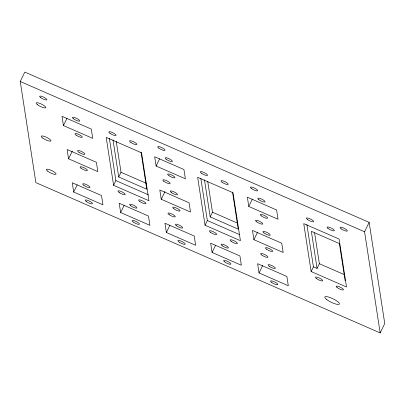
<?xml version="1.0" encoding="UTF-8"?>
<svg xmlns="http://www.w3.org/2000/svg" width="405" height="405" viewBox="0 0 405 405"><rect width="100%" height="100%" fill="white"/><g stroke="black" fill="none" stroke-linecap="round" stroke-linejoin="round"><path stroke-width="0.61" d="M20.25 81.496L24.821 72.085L369.147 222.385L384.75 323.504L380.179 332.915L35.853 182.614L20.25 81.496L364.576 231.797L380.179 332.915M63.438 125.575L62.005 116.301L91.272 129.073L92.704 138.348L63.438 125.575L66.936 118.376M68.566 158.811L67.139 149.536L96.4 162.314L97.833 171.588L68.566 158.811L72.333 151.06M73.695 192.051L72.267 182.776L101.528 195.549L102.961 204.824L73.695 192.051L77.193 184.852M113.597 185.318L106.201 137.396L141.563 152.832L148.959 200.753L113.597 185.318L115.886 180.61L109.355 138.287M141.056 152.133L146.782 189.231L118.736 176.99L121.019 172.287L116.25 141.365M120.644 212.544L119.212 203.264L148.478 216.042L149.906 225.317L120.644 212.544L124.138 205.345M156.112 166.03L154.68 156.75L183.946 169.528L185.374 178.802L156.112 166.03L159.605 158.831M161.241 199.265L159.808 189.991L189.074 202.763L190.507 212.038L161.241 199.265L165.002 191.514M166.369 232.5L164.936 223.226L194.203 235.999L195.635 245.278L166.369 232.5L169.862 225.307M205.052 225.236L197.655 177.314L233.017 192.75L240.413 240.671L205.052 225.236L207.335 220.533L200.804 178.21M232.51 192.051L238.236 229.154L210.19 216.913L212.473 212.205L207.704 181.288M212.093 252.462L210.666 243.187L239.927 255.96L241.36 265.234L212.093 252.462L215.592 245.263M248.781 206.479L247.354 197.205L276.615 209.977L278.048 219.252L248.781 206.479L252.28 199.28M253.91 239.714L252.482 230.44L281.743 243.218L283.176 252.492L253.91 239.714L257.408 232.521M259.043 272.955L257.61 263.68L286.877 276.453L288.304 285.727L259.043 272.955L262.805 265.204M311.136 271.542L303.74 223.621L339.101 239.056L346.498 286.978L311.136 271.542L313.419 266.839L306.889 224.517M313.419 266.839L317.08 268.434L319.363 263.731L314.594 232.809M364.576 231.797L369.147 222.385M121.019 172.287L146.205 183.278M212.473 212.205L237.659 223.195M319.363 263.731L344.549 274.722M115.886 180.61L148.346 194.78M207.335 220.533L239.8 234.703M345.126 280.675L339.4 243.577L311.354 231.331L317.08 268.434M204.464 179.81L210.19 216.913M113.01 139.887L118.736 176.99M73.31 118.65A4.045 0.977 25.9 0 0 79.552 121.13A4.045 0.977 25.9 0 0 75.446 117.85A4.045 0.977 25.9 0 0 73.31 118.65M76.15 135.133A4.045 0.977 25.9 0 0 82.19 137.285A4.045 0.977 25.9 0 0 77.487 133.908A4.045 0.977 25.9 0 0 76.15 135.133M37.473 104.738A5.392 1.306 25.9 0 0 45.674 107.831A5.392 1.306 25.9 0 0 39.796 103.386A5.392 1.306 25.9 0 0 37.473 104.738M40.48 97.473A4.045 0.977 25.9 0 0 46.722 99.954A4.045 0.977 25.9 0 0 42.616 96.679A4.045 0.977 25.9 0 0 40.48 97.473M42.829 138.145A5.392 1.306 25.9 0 0 50.883 141.011A5.392 1.306 25.9 0 0 44.616 136.51A5.392 1.306 25.9 0 0 42.829 138.145M78.955 152.265A4.045 0.977 25.9 0 0 84.858 154.239A4.045 0.977 25.9 0 0 79.886 150.837A4.045 0.977 25.9 0 0 78.955 152.265M80.944 168.115A4.045 0.977 25.9 0 0 87.186 170.596A4.045 0.977 25.9 0 0 83.081 167.321A4.045 0.977 25.9 0 0 80.944 168.115M47.512 171.047A5.392 1.306 25.9 0 0 55.834 174.352A5.392 1.306 25.9 0 0 50.367 169.984A5.392 1.306 25.9 0 0 47.512 171.047M83.567 185.12A4.045 0.977 25.9 0 0 89.809 187.601A4.045 0.977 25.9 0 0 85.708 184.326A4.045 0.977 25.9 0 0 83.567 185.12M86.589 201.736A4.045 0.977 25.9 0 0 92.487 203.705A4.045 0.977 25.9 0 0 87.52 200.303A4.045 0.977 25.9 0 0 86.589 201.736M316.477 278.554A4.045 0.977 25.9 0 0 322.628 280.873A4.045 0.977 25.9 0 0 318.219 277.541A4.045 0.977 25.9 0 0 316.477 278.554M337.046 287.474A4.045 0.977 25.9 0 0 343.283 289.955A4.045 0.977 25.9 0 0 339.182 286.679A4.045 0.977 25.9 0 0 337.046 287.474M326.83 299.644A8.085 1.954 25.9 0 0 339.142 304.287A8.085 1.954 25.9 0 0 330.318 297.619A8.085 1.954 25.9 0 0 326.83 299.644M341.425 228.992A4.045 0.977 25.9 0 0 347.323 230.966A4.045 0.977 25.9 0 0 342.357 227.564A4.045 0.977 25.9 0 0 341.425 228.992M327.918 228.344A4.045 0.977 25.9 0 0 334.16 230.825A4.045 0.977 25.9 0 0 330.06 227.549A4.045 0.977 25.9 0 0 327.918 228.344M307.349 219.424A4.045 0.977 25.9 0 0 313.505 221.743A4.045 0.977 25.9 0 0 309.096 218.411A4.045 0.977 25.9 0 0 307.349 219.424M251.576 188.639A4.045 0.977 25.9 0 0 257.615 190.79A4.045 0.977 25.9 0 0 252.917 187.419A4.045 0.977 25.9 0 0 251.576 188.639M258.815 199.675A4.045 0.977 25.9 0 0 264.966 201.999A4.045 0.977 25.9 0 0 260.557 198.663A4.045 0.977 25.9 0 0 258.815 199.675M261.159 215.784A4.045 0.977 25.9 0 0 267.401 218.265A4.045 0.977 25.9 0 0 263.296 214.989A4.045 0.977 25.9 0 0 261.159 215.784M158.735 148.063A4.045 0.977 25.9 0 0 164.886 150.382A4.045 0.977 25.9 0 0 160.476 147.05A4.045 0.977 25.9 0 0 158.735 148.063M166.141 159.226A4.045 0.977 25.9 0 0 172.297 161.544A4.045 0.977 25.9 0 0 167.888 158.213A4.045 0.977 25.9 0 0 166.141 159.226M169.001 175.714A4.045 0.977 25.9 0 0 174.904 177.684A4.045 0.977 25.9 0 0 169.933 174.282A4.045 0.977 25.9 0 0 169.001 175.714M130.896 142.499A4.045 0.977 25.9 0 0 136.799 144.474A4.045 0.977 25.9 0 0 131.827 141.067A4.045 0.977 25.9 0 0 130.896 142.499M109.988 133.321A4.045 0.977 25.9 0 0 116.027 135.472A4.045 0.977 25.9 0 0 111.324 132.096A4.045 0.977 25.9 0 0 109.988 133.321M119.293 192.583A4.045 0.977 25.9 0 0 125.196 194.552A4.045 0.977 25.9 0 0 120.224 191.15A4.045 0.977 25.9 0 0 119.293 192.583M139.841 201.503A4.045 0.977 25.9 0 0 145.881 203.654A4.045 0.977 25.9 0 0 141.178 200.278A4.045 0.977 25.9 0 0 139.841 201.503M169.346 214.792A4.045 0.977 25.9 0 0 175.249 216.766A4.045 0.977 25.9 0 0 170.277 213.359A4.045 0.977 25.9 0 0 169.346 214.792M176.403 225.701A4.045 0.977 25.9 0 0 182.554 228.02A4.045 0.977 25.9 0 0 178.144 224.689A4.045 0.977 25.9 0 0 176.403 225.701M130.511 205.613A4.045 0.977 25.9 0 0 136.753 208.094A4.045 0.977 25.9 0 0 132.653 204.819A4.045 0.977 25.9 0 0 130.511 205.613M133.179 221.97A4.045 0.977 25.9 0 0 139.335 224.294A4.045 0.977 25.9 0 0 134.921 220.958A4.045 0.977 25.9 0 0 133.179 221.97M179.076 242.058A4.045 0.977 25.9 0 0 185.115 244.21A4.045 0.977 25.9 0 0 180.417 240.833A4.045 0.977 25.9 0 0 179.076 242.058M210.565 232.374A4.045 0.977 25.9 0 0 216.604 234.525A4.045 0.977 25.9 0 0 211.901 231.149A4.045 0.977 25.9 0 0 210.565 232.374M231.118 241.294A4.045 0.977 25.9 0 0 237.274 243.618A4.045 0.977 25.9 0 0 232.865 240.281A4.045 0.977 25.9 0 0 231.118 241.294M261.665 254.988A4.045 0.977 25.9 0 0 267.816 257.307A4.045 0.977 25.9 0 0 263.407 253.975A4.045 0.977 25.9 0 0 261.665 254.988M269.426 266.404A4.045 0.977 25.9 0 0 275.329 268.378A4.045 0.977 25.9 0 0 270.358 264.976A4.045 0.977 25.9 0 0 269.426 266.404M222.482 245.916A4.045 0.977 25.9 0 0 228.385 247.885A4.045 0.977 25.9 0 0 223.413 244.483A4.045 0.977 25.9 0 0 222.482 245.916M271.578 282.381A4.045 0.977 25.9 0 0 277.734 284.705A4.045 0.977 25.9 0 0 273.319 281.369A4.045 0.977 25.9 0 0 271.578 282.381M256.375 221.626A4.045 0.977 25.9 0 0 262.617 224.107A4.045 0.977 25.9 0 0 258.511 220.826A4.045 0.977 25.9 0 0 256.375 221.626M263.944 232.915A4.045 0.977 25.9 0 0 270.1 235.234A4.045 0.977 25.9 0 0 265.685 231.903A4.045 0.977 25.9 0 0 263.944 232.915M266.287 249.019A4.045 0.977 25.9 0 0 272.53 251.5A4.045 0.977 25.9 0 0 268.424 248.224A4.045 0.977 25.9 0 0 266.287 249.019M163.701 181.172A4.045 0.977 25.9 0 0 169.943 183.652A4.045 0.977 25.9 0 0 165.842 180.377A4.045 0.977 25.9 0 0 163.701 181.172M171.629 192.719A4.045 0.977 25.9 0 0 177.527 194.689A4.045 0.977 25.9 0 0 172.56 191.287A4.045 0.977 25.9 0 0 171.629 192.719M173.947 208.823A4.045 0.977 25.9 0 0 179.987 210.975A4.045 0.977 25.9 0 0 175.289 207.598A4.045 0.977 25.9 0 0 173.947 208.823M221.996 182.164A4.045 0.977 25.9 0 0 228.147 184.483A4.045 0.977 25.9 0 0 223.737 181.151A4.045 0.977 25.9 0 0 221.996 182.164M201.619 173.37A4.045 0.977 25.9 0 0 207.522 175.345A4.045 0.977 25.9 0 0 202.551 171.938A4.045 0.977 25.9 0 0 201.619 173.37M224.471 261.767A4.045 0.977 25.9 0 0 230.713 264.247A4.045 0.977 25.9 0 0 226.608 260.967A4.045 0.977 25.9 0 0 224.471 261.767"/></g></svg>
